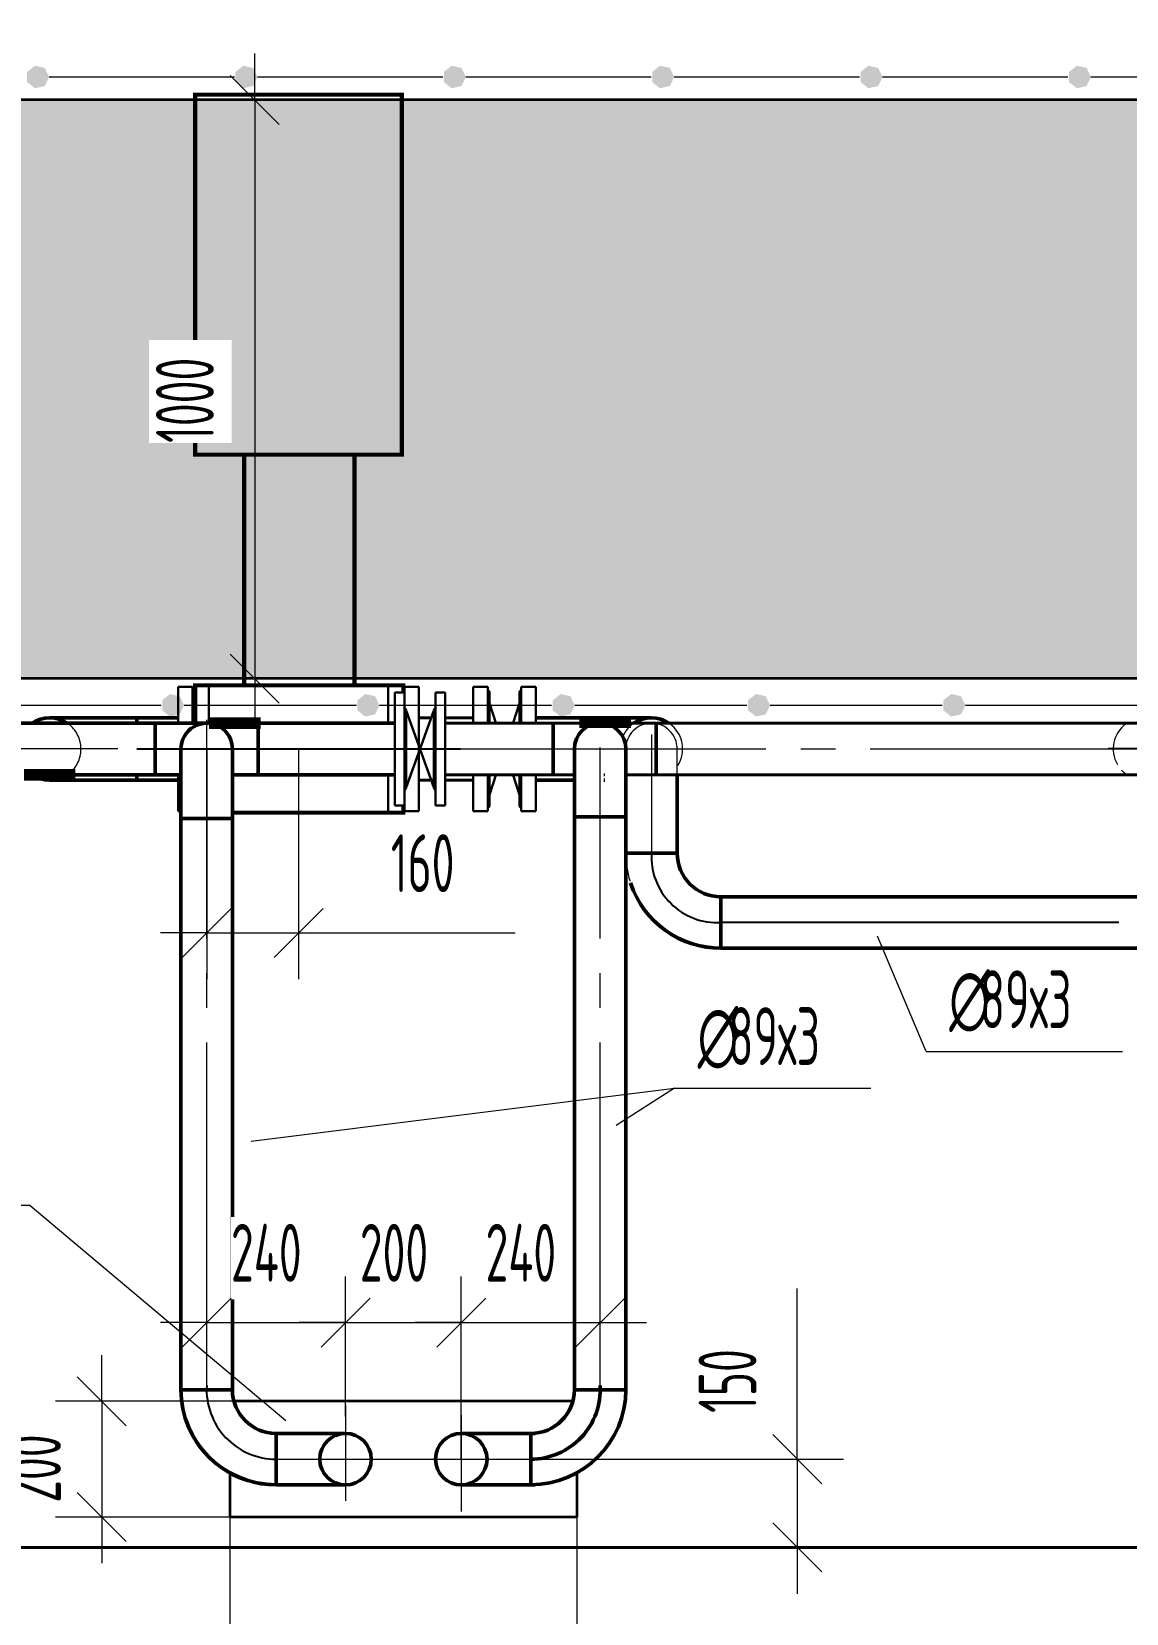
# Model space of a CAD drawing. Header units: millimetres. Extents: x -2281 to 5887, y 0 to 4166.
# Drawn here: x 1979.3 to 2026.6, y 192.2 to 260.6 of the extents above; entities that cross this region are included whole.
import ezdxf

# ---------------------------------------------------------------- set-up
doc = ezdxf.new("R2010")
doc.units = ezdxf.units.MM
for name, pattern in [('K5LT32781', [0]), ('K5LT32783', [0]), ('K5LT32784', [0]), ('K5LT32785', [0]), ('K5LT32786', [0]), ('K5LT32802', [0]), ('K5LT32818', [0]), ('K5LT32820', [508, 317.5, -63.5, 63.5, -63.5]), ('K5LT32828', [0]), ('K5LT32834', [0]), ('K5LT32838', [0]), ('K5LT32865', [0]), ('K5LT32893', [0]), ('K5LT_AXLED', [19.5, 15, -1.5, 1.5, -1.5]), ('K5LT_BASIC', [0]), ('K5LT_DASHED', [6, 4, -2]), ('K5LT_THIN', [0])]:
    doc.linetypes.add(name, pattern=pattern)
doc.layers.add('Системный слой', color=7, linetype='Continuous')
doc.styles.add('KDIMTEXTSTYLE', font='GOST_AU.SHX', dxfattribs={"width": 0.96, "oblique": 15, "height": 5})
doc.styles.add('KTEXTSTYLE', font='GOST_AU.SHX', dxfattribs={"width": 0.96, "height": 5})
doc.dimstyles.new('KDIMSTYLE (0.03)', dxfattribs={"dimtxt": 5, "dimasz": 1, "dimexe": 2, "dimexo": 0, "dimgap": 1, "dimtad": 1, "dimlfac": 40, "dimtxsty": 'KDIMTEXTSTYLE', "dimsah": 1, "dimcen": 0, "dimdle": 1, "dimadec": 0, "dimazin": 0, "dimtfac": 0.667, "dimtmove": 0, "dimatfit": 3, "dimfxl": 1, "dimtvp": 1, "dimtolj": 1, "dimtzin": 0, "dimarcsym": 0})

# ---------------------------------------------------------------- blocks, each defined once
blk = doc.blocks.new('U23')
at = {"layer": 'Системный слой'}
for points in [[(1979.826, 258.246), (1980.014, 258.637), (1979.826, 259.028), (1979.403, 259.124), (1979.064, 258.854), (1979.064, 258.42), (1979.403, 258.149)], [(1988.83, 258.246), (1989.018, 258.637), (1988.83, 259.028), (1988.407, 259.124), (1988.068, 258.854), (1988.068, 258.42), (1988.407, 258.149)], [(1997.834, 258.246), (1998.022, 258.637), (1997.834, 259.028), (1997.411, 259.124), (1997.071, 258.854), (1997.071, 258.42), (1997.411, 258.149)], [(2006.837, 258.246), (2007.026, 258.637), (2006.837, 259.028), (2006.414, 259.124), (2006.075, 258.854), (2006.075, 258.42), (2006.414, 258.149)], [(2015.841, 258.246), (2016.03, 258.637), (2015.841, 259.028), (2015.418, 259.124), (2015.079, 258.854), (2015.079, 258.42), (2015.418, 258.149)], [(2024.845, 258.246), (2025.033, 258.637), (2024.845, 259.028), (2024.422, 259.124), (2024.083, 258.854), (2024.083, 258.42), (2024.422, 258.149)]]:
    blk.add_hatch(color=7, dxfattribs=at).paths.add_polyline_path(points)
at = {"layer": 'Системный слой', "color": 7, "linetype": 'K5LT32865', "lineweight": 13}
for p, q in [((1980.014, 258.637), (1988.018, 258.637)), ((1989.018, 258.637), (1997.022, 258.637)), ((1998.022, 258.637), (2006.026, 258.637)), ((2007.026, 258.637), (2015.03, 258.637)), ((2016.03, 258.637), (2024.033, 258.637)), ((2025.033, 258.637), (2033.037, 258.637))]:
    blk.add_line(p, q, dxfattribs=at)
blk = doc.blocks.new('U26')
at = {"layer": 'Системный слой'}
for points in [[(1985.851, 231.487), (1985.662, 231.878), (1985.239, 231.975), (1984.9, 231.704), (1984.9, 231.27), (1985.239, 231), (1985.662, 231.097)], [(1994.102, 231.097), (1994.29, 231.487), (1994.102, 231.878), (1993.679, 231.975), (1993.34, 231.704), (1993.34, 231.27), (1993.679, 231)], [(2002.541, 231.097), (2002.73, 231.487), (2002.541, 231.878), (2002.118, 231.975), (2001.779, 231.704), (2001.779, 231.27), (2002.118, 231)], [(2011.169, 231.487), (2010.981, 231.878), (2010.558, 231.975), (2010.219, 231.704), (2010.219, 231.27), (2010.558, 231), (2010.981, 231.097)], [(2019.421, 231.097), (2019.609, 231.487), (2019.421, 231.878), (2018.998, 231.975), (2018.658, 231.704), (2018.658, 231.27), (2018.998, 231)]]:
    blk.add_hatch(color=7, dxfattribs=at).paths.add_polyline_path(points)
at = {"layer": 'Системный слой', "color": 7, "linetype": 'K5LT32865', "lineweight": 13}
for p, q in [((1977.411, 231.487), (1984.851, 231.487)), ((1985.851, 231.487), (1993.29, 231.487)), ((1994.29, 231.487), (2001.73, 231.487)), ((2002.73, 231.487), (2010.169, 231.487)), ((2011.169, 231.487), (2018.609, 231.487)), ((2019.609, 231.487), (2027.049, 231.487))]:
    blk.add_line(p, q, dxfattribs=at)
blk = doc.blocks.new('U327')
at = {"layer": 'Системный слой', "color": 200, "linetype": 'K5LT32834', "lineweight": 30, "true_color": 0xbf00ff}
for p, q in [((1995.291, 232.083), (1995.291, 232.037)), ((1995.366, 232.287), (1995.991, 232.287)), ((1995.366, 228.512), (1995.366, 232.287)), ((1995.991, 226.912), (1995.991, 232.287)), ((1995.291, 227.162), (1995.291, 227.117)), ((1995.366, 226.912), (1995.366, 227.162)), ((1995.366, 226.912), (1995.991, 226.912))]:
    blk.add_line(p, q, dxfattribs=at)
blk = doc.blocks.new('U326')
at = {"layer": 'Системный слой'}
blk.add_blockref('U327', (0, 0), dxfattribs=at)
blk = doc.blocks.new('U329')
at = {"layer": 'Системный слой', "color": 200, "linetype": 'K5LT32834', "lineweight": 30, "true_color": 0xbf00ff}
for p, q in [((1986.216, 232.287), (1985.591, 232.287)), ((1985.591, 230.687), (1985.591, 232.287)), ((1986.216, 230.687), (1986.216, 232.287)), ((1986.291, 232.083), (1986.216, 232.146)), ((1986.291, 232.083), (1986.291, 230.638)), ((1986.291, 230.687), (1986.291, 231.85)), ((1985.591, 226.912), (1985.591, 228.512)), ((1985.712, 226.912), (1985.591, 226.912))]:
    blk.add_line(p, q, dxfattribs=at)
blk = doc.blocks.new('U328')
at = {"layer": 'Системный слой'}
blk.add_blockref('U329', (0, 0), dxfattribs=at)
blk = doc.blocks.new('U332')
at = {"layer": 'Системный слой', "color": 200, "linetype": 'K5LT32834', "lineweight": 30, "true_color": 0xbf00ff}
for p, q in [((2000.341, 232.083), (2000.416, 232.146)), ((2000.341, 230.687), (2000.341, 232.083)), ((2000.341, 231.85), (2000.341, 230.687)), ((2000.416, 232.287), (2000.416, 230.687)), ((2000.416, 232.287), (2001.041, 232.287)), ((2001.041, 232.287), (2001.041, 230.687)), ((2000.341, 227.117), (2000.341, 228.512)), ((2000.341, 228.512), (2000.341, 227.35)), ((2000.416, 228.512), (2000.416, 226.912)), ((2001.041, 228.512), (2001.041, 226.912)), ((2000.341, 227.117), (2000.416, 227.054)), ((2000.416, 226.912), (2001.041, 226.912))]:
    blk.add_line(p, q, dxfattribs=at)
blk = doc.blocks.new('U331')
at = {"layer": 'Системный слой'}
blk.add_blockref('U332', (0, 0), dxfattribs=at)
blk = doc.blocks.new('U333')
at = {"layer": 'Системный слой', "color": 200, "linetype": 'K5LT32834', "lineweight": 30, "true_color": 0xbf00ff}
for p, q in [((1999.041, 231.575), (1999.041, 230.687)), ((1999.041, 231.575), (1999.333, 230.687)), ((2000.341, 231.575), (2000.049, 230.687)), ((2000.341, 230.687), (2000.341, 231.575)), ((1999.333, 228.512), (1999.041, 227.625)), ((1999.041, 228.512), (1999.041, 227.625)), ((2000.049, 228.512), (2000.341, 227.625)), ((2000.341, 227.625), (2000.341, 228.512))]:
    blk.add_line(p, q, dxfattribs=at)
blk = doc.blocks.new('U335')
at = {"layer": 'Системный слой', "color": 200, "linetype": 'K5LT32834', "lineweight": 30, "true_color": 0xbf00ff}
for p, q in [((1998.966, 232.287), (1998.341, 232.287)), ((1998.341, 232.287), (1998.341, 230.687)), ((1998.966, 232.287), (1998.966, 230.687)), ((1999.041, 232.083), (1998.966, 232.146)), ((1999.041, 230.687), (1999.041, 232.083)), ((1999.041, 231.85), (1999.041, 230.687)), ((1998.341, 228.512), (1998.341, 226.912)), ((1998.966, 228.512), (1998.966, 226.912)), ((1999.041, 227.117), (1999.041, 228.512)), ((1999.041, 228.512), (1999.041, 227.35)), ((1998.966, 226.912), (1998.341, 226.912)), ((1999.041, 227.117), (1998.966, 227.054))]:
    blk.add_line(p, q, dxfattribs=at)
blk = doc.blocks.new('U334')
at = {"layer": 'Системный слой'}
blk.add_blockref('U335', (0, 0), dxfattribs=at)
blk = doc.blocks.new('U330')
at = {"layer": 'Системный слой'}
for name in ['U334', 'U331', 'U333']:
    blk.add_blockref(name, (0, 0), dxfattribs=at)
blk = doc.blocks.new('U346')
at = {"layer": 'Системный слой', "color": 200, "linetype": 'K5LT32784', "lineweight": 50, "true_color": 0xbf00ff}
for p, q in [((2004.929, 225.1), (2007.154, 225.1)), ((2009.041, 223.212), (2009.041, 220.987)), ((2009.045, 223.212), (2009.041, 220.987))]:
    blk.add_line(p, q, dxfattribs=at)
at = {"layer": 'Системный слой', "color": 7, "linetype": 'K5LT_DASHED', "lineweight": 13}
blk.add_arc((2009.045, 225.108), 4.116, 180.11849, 197.19368, dxfattribs=at)
at = {"layer": 'Системный слой', "color": 1, "linetype": 'K5LT32838', "lineweight": 25, "true_color": 0xff0000}
blk.add_arc((2008.892, 224.95), 2.854, 176.99739, 273.00264, dxfattribs=at)
at = {"layer": 'Системный слой', "color": 200, "linetype": 'K5LT32784', "lineweight": 50, "true_color": 0xbf00ff}
for centre, radius, start, end in [((2009.041, 225.1), 1.888, 180, 270), ((2009.045, 225.108), 4.116, 198.33433, 269.951), ((2009.041, 225.1), 4.112, 198.79014, 270)]:
    blk.add_arc(centre, radius, start, end, dxfattribs=at)
blk = doc.blocks.new('U347')
at = {"layer": 'Системный слой', "color": 211, "linetype": 'K5LT32783', "lineweight": 50, "true_color": 0xff7fff}
for p, q in [((2004.937, 201.912), (2002.712, 201.912)), ((2000.824, 200.024), (2000.824, 197.799))]:
    blk.add_line(p, q, dxfattribs=at)
for centre, radius, start, end in [((2000.821, 201.92), 3.009, 270.06712, 3.29927), ((2000.824, 201.912), 1.888, 270, 0), ((2000.821, 201.92), 4.116, 270.049, 359.88151)]:
    blk.add_arc(centre, radius, start, end, dxfattribs=at)
blk = doc.blocks.new('U348')
at = {"layer": 'Системный слой', "color": 200, "linetype": 'K5LT32784', "lineweight": 50, "true_color": 0xbf00ff}
for p, q in [((1985.712, 201.912), (1987.937, 201.912)), ((1989.824, 200.024), (1989.824, 197.799)), ((1989.828, 200.024), (1989.824, 197.799))]:
    blk.add_line(p, q, dxfattribs=at)
for centre, radius, start, end in [((1989.828, 201.92), 4.116, 180.11849, 269.951), ((1989.824, 201.912), 1.888, 180, 270), ((1989.824, 201.912), 4.112, 198.79014, 270)]:
    blk.add_arc(centre, radius, start, end, dxfattribs=at)
at = {"layer": 'Системный слой', "color": 1, "linetype": 'K5LT32838', "lineweight": 25, "true_color": 0xff0000}
blk.add_arc((1989.828, 201.92), 3.009, 176.70073, 269.93288, dxfattribs=at)
blk = doc.blocks.new('U325')
at = {"layer": 'Системный слой', "color": 200, "linetype": 'K5LT32818', "lineweight": 30, "true_color": 0xbf00ff}
for p, q in [((1986.291, 232.35), (1986.916, 232.35)), ((1986.291, 230.687), (1986.291, 232.35)), ((1986.916, 230.687), (1986.916, 232.35)), ((1994.666, 232.35), (1995.291, 232.35)), ((1994.666, 230.687), (1994.666, 232.35)), ((1995.291, 232.037), (1995.291, 232.35)), ((1994.666, 226.85), (1994.666, 228.512)), ((1995.291, 226.85), (1995.291, 227.162)), ((1994.666, 226.85), (1995.291, 226.85))]:
    blk.add_line(p, q, dxfattribs=at)
at = {"layer": 'Системный слой', "color": 200, "linetype": 'K5LT32784', "lineweight": 50, "true_color": 0xbf00ff}
for p, q in [((1980.041, 230.95), (1985.608, 230.95)), ((1983.8, 230.95), (1983.8, 230.687)), ((2006.041, 230.95), (2001.041, 230.95)), ((1985.712, 229.655), (1985.712, 201.875)), ((1987.937, 229.655), (1987.937, 201.925)), ((1983.8, 228.512), (1983.8, 228.25)), ((2007.154, 225.1), (2007.154, 228.487)), ((1980.041, 228.25), (1985.591, 228.25)), ((2002.712, 228.25), (2001.041, 228.25)), ((2004.025, 228.25), (2003.991, 228.25)), ((2009.041, 223.212), (2028.6, 223.212)), ((2009.041, 220.987), (2028.6, 220.987))]:
    blk.add_line(p, q, dxfattribs=at)
at = {"layer": 'Системный слой', "color": 30, "linetype": 'K5LT_AXLED', "lineweight": 13, "true_color": 0xff8000}
for p, q in [((1986.824, 201.912), (1986.824, 230.862)), ((1986.824, 229.6), (1986.824, 229.662)), ((2003.824, 201.912), (2003.824, 229.662)), ((1992.824, 201.266), (1992.824, 197.107)), ((1997.822, 200.813), (1997.822, 196.655))]:
    blk.add_line(p, q, dxfattribs=at)
at = {"layer": 'Системный слой', "color": 200, "linetype": 'K5LT32893', "lineweight": 40, "true_color": 0xbf00ff}
for p, q in [((1995.991, 230.95), (1996.522, 230.95)), ((1997.133, 230.95), (1998.341, 230.95)), ((1995.991, 228.25), (1996.633, 228.25)), ((1997.133, 228.25), (1998.341, 228.25))]:
    blk.add_line(p, q, dxfattribs=at)
at = {"layer": 'Системный слой', "color": 211, "linetype": 'K5LT32783', "lineweight": 50, "true_color": 0xff7fff}
for p, q in [((2002.712, 229.667), (2002.712, 201.912)), ((2004.937, 229.662), (2004.937, 201.912)), ((2002.712, 226.662), (2004.937, 226.662)), ((2001.022, 200.024), (1997.822, 200.024)), ((2001.025, 197.799), (1997.824, 197.799))]:
    blk.add_line(p, q, dxfattribs=at)
at = {"layer": 'Системный слой', "color": 200, "linetype": 'K5LT32820', "lineweight": 25, "true_color": 0xbf00ff}
blk.add_line((1983.8, 229.6), (1997.791, 229.6), dxfattribs=at)
at = {"layer": 'Системный слой', "color": 7, "linetype": 'K5LT_DASHED', "lineweight": 13}
for p, q in [((2004.929, 229.6), (2004.929, 228.512)), ((2007.154, 228.512), (2007.154, 229.6)), ((2004.929, 228.487), (2004.929, 225.1))]:
    blk.add_line(p, q, dxfattribs=at)
at = {"layer": 'Системный слой', "color": 1, "linetype": 'K5LT32838', "lineweight": 25, "true_color": 0xff0000}
for p, q in [((2056.292, 229.6), (2025.781, 229.6)), ((2026.238, 222.1), (2009.041, 222.1))]:
    blk.add_line(p, q, dxfattribs=at)
at = {"layer": 'Системный слой', "color": 5, "linetype": 'K5LT_BASIC', "lineweight": 35, "true_color": 0x0000ff}
for p, q in [((2002.645, 201.412), (1988.004, 201.412)), ((1987.824, 198.318), (1987.824, 196.412)), ((2002.824, 198.325), (2002.824, 196.412)), ((2002.824, 196.412), (1987.824, 196.412))]:
    blk.add_line(p, q, dxfattribs=at)
at = {"layer": 'Системный слой', "color": 191, "linetype": 'K5LT32781', "lineweight": 50, "true_color": 0xbf7fff}
for p, q in [((1989.824, 200.024), (1992.824, 200.024)), ((1989.824, 197.799), (1992.824, 197.799))]:
    blk.add_line(p, q, dxfattribs=at)
at = {"layer": 'Системный слой', "color": 7, "linetype": 'K5LT32786', "const_width": 0.18}
for points in [[(1995.258, 242.318), (1995.258, 257.875), (1986.324, 257.875), (1986.324, 242.318)], [(1988.442, 232.35), (1993.207, 232.35), (1993.207, 242.318), (1988.442, 242.318)]]:
    blk.add_lwpolyline(points, close=True, dxfattribs=at)
for points in [[(1995.324, 232.037), (1995.324, 232.35), (1986.324, 232.35), (1986.324, 230.712)], [(1986.324, 230.712), (1986.324, 230.687)], [(1987.937, 226.85), (1995.324, 226.85), (1995.324, 227.162)], [(1988.04, 226.85), (1988.041, 226.85)]]:
    blk.add_lwpolyline(points, dxfattribs=at)
at = {"layer": 'Системный слой', "color": 191, "linetype": 'K5LT32781', "lineweight": 50, "true_color": 0xbf7fff}
blk.add_circle((1992.824, 198.912), 1.113, dxfattribs=at)
at = {"layer": 'Системный слой', "color": 211, "linetype": 'K5LT32783', "lineweight": 50, "true_color": 0xff7fff}
blk.add_circle((1997.824, 198.912), 1.113, dxfattribs=at)
at = {"layer": 'Системный слой', "color": 200, "linetype": 'K5LT32784', "lineweight": 50, "true_color": 0xbf00ff}
for centre, start, end in [((1980.041, 229.6), 55.49473, 124.50527), ((2006.041, 229.6), 55.49473, 124.50527), ((1980.041, 229.6), 235.49473, 304.50527)]:
    blk.add_arc(centre, 1.35, start, end, dxfattribs=at)
at = {"layer": 'Системный слой', "color": 7, "linetype": 'K5LT_DASHED', "lineweight": 13}
for centre, radius, start, end in [((1980.041, 229.6), 1.35, 306.33606, 53.66394), ((2006.041, 229.6), 1.35, 126.33606, 156.74769), ((2006.041, 229.6), 1.113, 0, 180), ((2006.041, 229.6), 1.35, 327.97754, 53.66394), ((2027.347, 229.6), 1.35, 126.33606, 209.78652), ((2027.347, 229.6), 1.35, 222.56613, 233.66394)]:
    blk.add_arc(centre, radius, start, end, dxfattribs=at)
at = {"layer": 'Системный слой'}
for name in ['U328', 'U326', 'U330', 'U346', 'U348', 'U347']:
    blk.add_blockref(name, (0, 0), dxfattribs=at)
blk = doc.blocks.new('U349')
at = {"layer": 'Системный слой', "color": 6, "linetype": 'K5LT32828', "lineweight": 30, "true_color": 0xff00ff}
for p, q in [((1995.374, 232.037), (1994.949, 232.037)), ((1994.949, 232.037), (1994.949, 227.162)), ((1994.949, 231.869), (1994.949, 231.313)), ((1995.374, 232.037), (1995.374, 227.162)), ((1996.708, 232.037), (1996.708, 227.162)), ((1996.708, 232.037), (1997.133, 232.037)), ((1997.133, 232.037), (1997.133, 227.162)), ((1997.133, 231.869), (1997.133, 231.313)), ((1995.449, 231.262), (1995.374, 231.375)), ((1995.449, 231.262), (1996.633, 227.937)), ((1995.449, 227.937), (1996.633, 231.262)), ((1995.449, 231.262), (1995.449, 227.937)), ((1996.633, 231.262), (1996.708, 231.375)), ((1996.633, 231.262), (1996.633, 227.937)), ((1995.449, 227.937), (1995.374, 227.825)), ((1996.633, 227.937), (1996.708, 227.825)), ((1995.374, 227.162), (1994.949, 227.162)), ((1996.708, 227.162), (1997.133, 227.162))]:
    blk.add_line(p, q, dxfattribs=at)
blk = doc.blocks.new('U389')
at = {"layer": 'Системный слой', "color": 5, "linetype": 'K5LT_BASIC', "lineweight": 35, "true_color": 0x0000ff}
blk.add_line((2076.792, 232.64), (1959.576, 232.64), dxfattribs=at)
blk = doc.blocks.new('U388')
at = {"layer": 'Системный слой', "color": 5, "linetype": 'K5LT_BASIC', "lineweight": 35, "true_color": 0x0000ff}
blk.add_line((2051.792, 257.645), (1819.576, 257.651), dxfattribs=at)
at = {"layer": 'Системный слой'}
blk.add_blockref('U389', (0, 0), dxfattribs=at)
blk = doc.blocks.new('U408')
at = {"layer": 'Системный слой', "true_color": 0xffffff}
blk.add_hatch(color=7, dxfattribs=at).paths.add_polyline_path([(1825.826, 198.9), (1954.537, 198.901), (1954.537, 205.098), (1959.576, 205.098), (1959.576, 232.64), (2076.792, 232.64), (2076.792, 260.597), (2051.792, 260.597), (2051.792, 257.645), (1819.576, 257.651), (1819.576, 205.16), (1825.826, 205.16)])
at = {"layer": 'Системный слой', "color": 5, "linetype": 'K5LT_BASIC', "lineweight": 35, "true_color": 0x0000ff}
for p, q in [((2051.792, 257.645), (1819.576, 257.651)), ((2076.792, 232.64), (1959.576, 232.64))]:
    blk.add_line(p, q, dxfattribs=at)
blk = doc.blocks.new('D170')
at = {"layer": 'Системный слой', "color": 7, "linetype": 'K5LT_THIN', "lineweight": 13, "transparency": 16777216}
for p, q in [((1969.795, 229.603), (1969.795, 231.603)), ((1970.855, 228.542), (1968.734, 230.663)), ((1982.98, 229.603), (1967.795, 229.603)), ((1969.795, 229.603), (1969.795, 195.1)), ((1968.734, 196.16), (1970.855, 194.039)), ((1977.087, 195.1), (1967.795, 195.1)), ((1969.795, 195.1), (1969.795, 193.1))]:
    blk.add_line(p, q, dxfattribs=at)
at = {"transparency": 16777216}
blk.add_wipeout([(1968.545, 209.97), (1964.977, 209.97), (1964.977, 214.542), (1968.545, 214.542)], dxfattribs=at).dxf.layer = 'Системный слой'
at = {"layer": 'Системный слой', "color": 7, "transparency": 16777216, "insert": (1965.527, 209.97), "char_height": 2.5, "attachment_point": 1, "rotation": 90, "style": 'KTEXTSTYLE'}
blk.add_mtext('\\H3.5;\\W0.965;\\Q15;\\Q0;\\W0.715;\\H2.50;1380', dxfattribs=at)
blk = doc.blocks.new('KDIMARROW_03')
at = {"layer": 'Системный слой', "color": 0, "linetype": 'K5LT_THIN', "lineweight": 13}
for p, q in [((-1.061, -1.061), (1.061, 1.061)), ((0, 0), (-1, 0)), ((0, 0), (2, 0))]:
    blk.add_line(p, q, dxfattribs=at)
blk = doc.blocks.new('U636')
at = {"layer": 'Системный слой', "color": 7, "linetype": 'K5LT_THIN', "lineweight": 13}
for q in [(2015.814, 221.516), (2026.394, 216.532)]:
    blk.add_line((2017.912, 216.532), q, dxfattribs=at)
at = {"layer": 'Системный слой', "color": 7, "char_height": 2.5, "attachment_point": 1, "style": 'KTEXTSTYLE'}
for s, insert in [('\\H3.5;\\W0.965;\\Q15;\\Q0;\\W0.715;\\H2.50;∅', (2018.912, 220.032)), ('\\H3.5;\\W0.965;\\Q15;\\Q0;\\W0.715;\\H2.50;89х3', (2020.235, 220.032))]:
    blk.add_mtext(s, dxfattribs=dict(at, insert=insert))
blk = doc.blocks.new('U637')
at = {"layer": 'Системный слой', "color": 7, "linetype": 'K5LT_THIN', "lineweight": 13}
for q in [(2004.524, 213.326), (2015.523, 214.94)]:
    blk.add_line((2007.041, 214.94), q, dxfattribs=at)
at = {"layer": 'Системный слой', "color": 7, "char_height": 2.5, "attachment_point": 1, "style": 'KTEXTSTYLE'}
for s, insert in [('\\H3.5;\\W0.965;\\Q15;\\Q0;\\W0.715;\\H2.50;∅', (2008.041, 218.44)), ('\\H3.5;\\W0.965;\\Q15;\\Q0;\\W0.715;\\H2.50;89х3', (2009.364, 218.44))]:
    blk.add_mtext(s, dxfattribs=dict(at, insert=insert))
blk = doc.blocks.new('D171')
at = {"layer": 'Системный слой', "color": 7, "linetype": 'K5LT_THIN', "lineweight": 13, "transparency": 16777216}
for p, q in [((2012.345, 198.912), (2012.345, 206.285)), ((2012.345, 198.912), (2012.345, 200.912)), ((2013.406, 197.851), (2011.285, 199.972)), ((1989.824, 198.912), (2014.345, 198.912)), ((2012.345, 198.912), (2012.345, 195.098)), ((2011.285, 196.159), (2013.406, 194.038)), ((1998.077, 195.098), (2014.345, 195.098)), ((2012.345, 195.098), (2012.345, 193.098))]:
    blk.add_line(p, q, dxfattribs=at)
at = {"transparency": 16777216}
blk.add_wipeout([(2011.095, 200.912), (2007.527, 200.912), (2007.527, 204.15), (2011.095, 204.15)], dxfattribs=at).dxf.layer = 'Системный слой'
at = {"layer": 'Системный слой', "color": 7, "transparency": 16777216, "insert": (2008.078, 200.912), "char_height": 2.5, "attachment_point": 1, "rotation": 90, "style": 'KTEXTSTYLE'}
blk.add_mtext('\\H3.5;\\W0.965;\\Q15;\\Q0;\\W0.715;\\H2.50;150', dxfattribs=at)
blk = doc.blocks.new('D176')
at = {"layer": 'Системный слой', "color": 7, "linetype": 'K5LT_THIN', "lineweight": 13, "transparency": 16777216}
for p, q in [((1986.824, 229.6), (1986.824, 219.649)), ((1990.796, 229.6), (1990.796, 219.649)), ((1987.885, 222.709), (1985.764, 220.588)), ((1989.735, 220.588), (1991.856, 222.709)), ((1986.824, 221.649), (1984.824, 221.649)), ((1986.824, 221.649), (1990.796, 221.649)), ((1990.796, 221.649), (1992.796, 221.649)), ((1990.796, 221.649), (1992.781, 221.649)), ((1992.781, 221.649), (2000.155, 221.649))]:
    blk.add_line(p, q, dxfattribs=at)
at = {"transparency": 16777216}
blk.add_wipeout([(1994.781, 222.899), (1994.781, 226.467), (1998.02, 226.467), (1998.02, 222.899)], dxfattribs=at).dxf.layer = 'Системный слой'
at = {"layer": 'Системный слой', "color": 7, "transparency": 16777216, "insert": (1994.781, 225.916), "char_height": 2.5, "attachment_point": 1, "style": 'KTEXTSTYLE'}
blk.add_mtext('\\H3.5;\\W0.965;\\Q15;\\Q0;\\W0.715;\\H2.50;160', dxfattribs=at)
blk = doc.blocks.new('U652')
at = {"layer": 'Системный слой', "color": 7, "linetype": 'K5LT_THIN', "lineweight": 13}
for q in [(1970.376, 209.876), (1990.238, 200.587)]:
    blk.add_line((1979.189, 209.876), q, dxfattribs=at)
at = {"layer": 'Системный слой', "color": 7, "insert": (1971.376, 213.376), "char_height": 2.5, "attachment_point": 1, "style": 'KTEXTSTYLE'}
blk.add_mtext('\\H3.5;\\W0.965;\\Q15;\\Q0;\\W0.715;\\H2.50;+2,500', dxfattribs=at)
blk = doc.blocks.new('D190')
at = {"layer": 'Системный слой', "color": 7, "linetype": 'K5LT_THIN', "lineweight": 13, "transparency": 16777216}
for p, q in [((1982.29, 201.412), (1982.29, 203.412)), ((1995.325, 201.412), (1980.29, 201.412)), ((1982.29, 201.412), (1982.289, 196.412)), ((1995.324, 196.412), (1980.289, 196.412)), ((1982.289, 196.412), (1982.289, 194.412))]:
    blk.add_line(p, q, dxfattribs=at)
at = {"transparency": 16777216}
blk.add_wipeout([(1981.289, 197.027), (1977.721, 197.027), (1977.722, 200.647), (1981.29, 200.647)], dxfattribs=at).dxf.layer = 'Системный слой'
at = {"layer": 'Системный слой', "color": 7, "linetype": 'K5LT_THIN', "lineweight": 13, "transparency": 16777216}
for p, q in [((1983.35, 200.352), (1981.229, 202.473)), ((1981.229, 197.473), (1983.35, 195.352))]:
    blk.add_line(p, q, dxfattribs=at)
at = {"layer": 'Системный слой', "color": 7, "transparency": 16777216, "insert": (1978.022, 197.027), "char_height": 2.5, "attachment_point": 1, "rotation": 89.99727, "style": 'KTEXTSTYLE'}
blk.add_mtext('\\H3.5;\\W0.965;\\Q15;\\Q0;\\W0.715;\\H2.50;200', dxfattribs=at)
blk = doc.blocks.new('D191')
at = {"layer": 'Системный слой', "color": 7, "linetype": 'K5LT_THIN', "lineweight": 13, "transparency": 16777216}
for p, q in [((1987.824, 196.412), (1987.824, 184.626)), ((2002.824, 196.412), (2002.824, 184.626)), ((1988.885, 187.686), (1986.764, 185.565)), ((2001.764, 185.565), (2003.885, 187.686)), ((1987.824, 186.626), (1985.824, 186.626)), ((1987.824, 186.626), (2002.824, 186.626)), ((2002.824, 186.626), (2004.824, 186.626))]:
    blk.add_line(p, q, dxfattribs=at)
at = {"transparency": 16777216}
blk.add_wipeout([(1993.439, 187.626), (1993.439, 191.194), (1997.059, 191.194), (1997.059, 187.626)], dxfattribs=at).dxf.layer = 'Системный слой'
at = {"layer": 'Системный слой', "color": 7, "transparency": 16777216, "insert": (1993.439, 190.893), "char_height": 2.5, "attachment_point": 1, "rotation": 0, "style": 'KTEXTSTYLE'}
blk.add_mtext('\\H3.5;\\W0.965;\\Q15;\\Q0;\\W0.715;\\H2.50;600', dxfattribs=at)
blk = doc.blocks.new('D192')
at = {"layer": 'Системный слой', "color": 7, "linetype": 'K5LT_THIN', "lineweight": 13, "transparency": 16777216}
for p, q in [((1986.824, 204.315), (1986.824, 206.812)), ((1992.824, 200.761), (1992.824, 206.812)), ((1986.824, 204.812), (1984.824, 204.812)), ((1986.824, 204.812), (1992.824, 204.812)), ((1992.824, 204.812), (1994.824, 204.812))]:
    blk.add_line(p, q, dxfattribs=at)
at = {"transparency": 16777216}
blk.add_wipeout([(1987.873, 205.812), (1987.873, 209.38), (1991.619, 209.38), (1991.619, 205.812)], dxfattribs=at).dxf.layer = 'Системный слой'
at = {"layer": 'Системный слой', "color": 7, "linetype": 'K5LT_THIN', "lineweight": 13, "transparency": 16777216}
for p, q in [((1987.885, 205.872), (1985.764, 203.751)), ((1991.764, 203.751), (1993.885, 205.872))]:
    blk.add_line(p, q, dxfattribs=at)
at = {"layer": 'Системный слой', "color": 7, "transparency": 16777216, "insert": (1987.873, 209.079), "char_height": 2.5, "attachment_point": 1, "style": 'KTEXTSTYLE'}
blk.add_mtext('\\H3.5;\\W0.965;\\Q15;\\Q0;\\W0.715;\\H2.50;240', dxfattribs=at)
blk = doc.blocks.new('D193')
at = {"layer": 'Системный слой', "color": 7, "linetype": 'K5LT_THIN', "lineweight": 13, "transparency": 16777216}
for p, q in [((1997.824, 198.912), (1997.824, 206.812)), ((1992.824, 204.812), (1990.824, 204.812)), ((1992.824, 204.812), (1997.824, 204.812)), ((1997.824, 204.812), (1999.824, 204.812))]:
    blk.add_line(p, q, dxfattribs=at)
at = {"transparency": 16777216}
blk.add_wipeout([(1993.439, 205.812), (1993.439, 209.38), (1997.059, 209.38), (1997.059, 205.812)], dxfattribs=at).dxf.layer = 'Системный слой'
at = {"layer": 'Системный слой', "color": 7, "linetype": 'K5LT_THIN', "lineweight": 13, "transparency": 16777216}
for p, q in [((1993.885, 205.872), (1991.764, 203.751)), ((1996.764, 203.751), (1998.885, 205.872))]:
    blk.add_line(p, q, dxfattribs=at)
at = {"layer": 'Системный слой', "color": 7, "transparency": 16777216, "insert": (1993.439, 209.079), "char_height": 2.5, "attachment_point": 1, "style": 'KTEXTSTYLE'}
blk.add_mtext('\\H3.5;\\W0.965;\\Q15;\\Q0;\\W0.715;\\H2.50;200', dxfattribs=at)
blk = doc.blocks.new('D194')
at = {"layer": 'Системный слой', "color": 7, "linetype": 'K5LT_THIN', "lineweight": 13, "transparency": 16777216}
for p, q in [((1997.824, 204.272), (1997.824, 206.812)), ((2003.824, 202.093), (2003.824, 206.812)), ((1997.824, 204.812), (1995.824, 204.812)), ((1997.824, 204.812), (2003.824, 204.812)), ((2003.824, 204.812), (2005.824, 204.812))]:
    blk.add_line(p, q, dxfattribs=at)
at = {"transparency": 16777216}
blk.add_wipeout([(1998.873, 205.812), (1998.873, 209.38), (2002.619, 209.38), (2002.619, 205.812)], dxfattribs=at).dxf.layer = 'Системный слой'
at = {"layer": 'Системный слой', "color": 7, "linetype": 'K5LT_THIN', "lineweight": 13, "transparency": 16777216}
for p, q in [((1998.885, 205.872), (1996.764, 203.751)), ((2002.764, 203.751), (2004.885, 205.872))]:
    blk.add_line(p, q, dxfattribs=at)
at = {"layer": 'Системный слой', "color": 7, "transparency": 16777216, "insert": (1998.873, 209.079), "char_height": 2.5, "attachment_point": 1, "style": 'KTEXTSTYLE'}
blk.add_mtext('\\H3.5;\\W0.965;\\Q15;\\Q0;\\W0.715;\\H2.50;240', dxfattribs=at)
blk = doc.blocks.new('D212')
at = {"layer": 'Системный слой', "color": 7, "linetype": 'K5LT_THIN', "lineweight": 13, "transparency": 16777216}
for p, q in [((1988.898, 257.646), (1988.898, 259.646)), ((1989.959, 256.586), (1987.838, 258.707)), ((1989.243, 257.646), (1986.898, 257.646)), ((1988.898, 257.646), (1988.898, 232.64)), ((1987.838, 233.701), (1989.959, 231.58)), ((1989.583, 232.64), (1986.898, 232.64)), ((1988.898, 232.64), (1988.898, 230.64))]:
    blk.add_line(p, q, dxfattribs=at)
at = {"transparency": 16777216}
blk.add_wipeout([(1987.898, 242.828), (1984.331, 242.828), (1984.331, 247.273), (1987.898, 247.273)], dxfattribs=at).dxf.layer = 'Системный слой'
at = {"layer": 'Системный слой', "color": 7, "transparency": 16777216, "insert": (1984.631, 242.828), "char_height": 2.5, "attachment_point": 1, "rotation": 90, "style": 'KTEXTSTYLE'}
blk.add_mtext('\\H3.5;\\W0.965;\\Q15;\\Q0;\\W0.715;\\H2.50;1000', dxfattribs=at)

msp = doc.modelspace()

# ---------------------------------------------------------------- linework, layer by layer
at = {"layer": 'Системный слой', "color": 5, "linetype": 'K5LT_BASIC', "lineweight": 35, "true_color": 0x0000ff}
for p, q in [((2051.79166, 257.6448), (1819.57583, 257.65071)), ((2076.79166, 232.64022), (1959.57583, 232.64022))]:
    msp.add_line(p, q, dxfattribs=at)
at = {"layer": 'Системный слой', "color": 200, "linetype": 'K5LT32784', "lineweight": 50, "true_color": 0xbf00ff}
for p, q in [((1975.04115, 230.71244), (1986.92849, 230.71244)), ((1984.59927, 228.48744), (1984.59927, 230.71244)), ((1989.04927, 228.48744), (1989.04927, 230.71244)), ((1989.15349, 230.71244), (1994.94893, 230.71244)), ((1981.15349, 228.48744), (1985.71177, 228.48744)), ((1987.93677, 228.48744), (1994.94893, 228.48744)), ((1988.03993, 228.48744), (1988.04115, 228.48744)), ((1985.73004, 226.59994), (1987.95504, 226.59994))]:
    msp.add_line(p, q, dxfattribs=at)
at = {"layer": 'Системный слой', "color": 6, "linetype": 'K5LT32802', "lineweight": 40, "true_color": 0xff00ff}
for p, q in [((1997.13288, 230.71244), (2002.92833, 230.71244)), ((2005.15333, 230.71244), (2020.40316, 230.71244)), ((2020.40316, 230.71244), (2032.29083, 230.71244)), ((1997.13288, 228.48744), (2002.71177, 228.48744)), ((2003.99115, 228.48744), (2004.02509, 228.48744)), ((2004.93677, 228.48744), (2028.40349, 228.48744))]:
    msp.add_line(p, q, dxfattribs=at)
at = {"layer": 'Системный слой', "color": 211, "linetype": 'K5LT32783', "lineweight": 50, "true_color": 0xff7fff}
for p, q in [((2001.80009, 230.71244), (2001.80009, 228.48744)), ((2006.25009, 228.48744), (2006.25009, 230.71244))]:
    msp.add_line(p, q, dxfattribs=at)
at = {"layer": 'Системный слой', "color": 30, "linetype": 'K5LT_AXLED', "lineweight": 13, "true_color": 0xff8000}
for p, q in [((2006.04115, 230.23159), (2006.04115, 225.09994)), ((1995.99115, 229.59994), (2025.78143, 229.59994))]:
    msp.add_line(p, q, dxfattribs=at)
at = {"layer": 'Системный слой', "color": 7, "linetype": 'K5LT_THIN', "lineweight": 13}
for p, q in [((1988.75097, 212.65345), (2007.04115, 214.93995)), ((2180.82583, 195.09829), (1949.55964, 195.09829))]:
    msp.add_line(p, q, dxfattribs=at)
at = {"layer": 'Системный слой', "color": 7, "linetype": 'K5LT32785', "lineweight": 40}
msp.add_line((2114.74658, 195.09829), (1959.55981, 195.09829), dxfattribs=at)
at = {"layer": 'Системный слой', "color": 200, "linetype": 'K5LT32784', "true_color": 0xbf00ff, "const_width": 0.5}
for points in [[(1986.92849, 230.71244), (1988.03993, 230.71246), (1989.15349, 230.71244)], [(1978.92849, 228.48744), (1980.04115, 228.48744), (1981.15349, 228.48744)]]:
    msp.add_lwpolyline(points, dxfattribs=at)
at = {"layer": 'Системный слой', "color": 6, "linetype": 'K5LT32802', "true_color": 0xff00ff, "const_width": 0.4}
msp.add_lwpolyline([(2002.92833, 230.71244), (2004.02509, 230.71244), (2005.15333, 230.71244)], dxfattribs=at)
at = {"layer": 'Системный слой', "color": 200, "linetype": 'K5LT32784', "lineweight": 50, "true_color": 0xbf00ff}
msp.add_arc((1986.82427, 229.59994), 1.11252, 359.6417908, 180.3582092, dxfattribs=at)
at = {"layer": 'Системный слой', "color": 211, "linetype": 'K5LT32783', "lineweight": 50, "true_color": 0xff7fff}
msp.add_arc((2003.82427, 229.59994), 1.1125, 0, 180, dxfattribs=at)

# ---------------------------------------------------------------- block references
at = {"layer": 'Системный слой'}
for name in ['U388', 'U408', 'U23', 'U325', 'U26', 'U349', 'U636', 'U637']:
    msp.add_blockref(name, (0, 0), dxfattribs=at)

# ---------------------------------------------------------------- next in the draw order: dimensions: what is measured, and where the dimension line sits
at = {"layer": 'Системный слой', "color": 7}
for base, p1, p2, picture, middle in [((1988.89848, 257.6464), (1989.58308, 232.64022), (1989.243, 257.6464), 'D212', (1988.89848, 245.14331)), ((1969.79451, 229.60257), (1977.08729, 195.09994), (1982.9796, 229.60257), 'D170', (1969.79451, 212.35125))]:
    dim = msp.add_linear_dim(base=base, p1=p1, p2=p2, angle=90, dimstyle='KDIMSTYLE (0.03)', override={"dimexo": 0, "dimpost": '\\H2.5;\\W0.715;\\Q0;<>', "dimblk1": 'KDIMARROW_03', "dimblk2": 'KDIMARROW_03', "dimse1": 0, "dimse2": 0, "dimclrt": 7, "dimtolj": 1}, dxfattribs=at)
    dim.commit()
    dim.dimension.update_dxf_attribs({"geometry": picture, "text_midpoint": middle, "dimtype": 160})
dim = msp.add_linear_dim(base=(1986.82427, 221.64879), p1=(1990.79565, 229.59994), p2=(1986.82427, 229.59994), text='\\H2.5;\\W0.715;\\Q0;\\H2.5;\\W0.715;\\Q0;\\Q0;\\W0.527;160', dimstyle='KDIMSTYLE (0.03)', override={"dimexo": 0, "dimblk1": 'KDIMARROW_03', "dimblk2": 'KDIMARROW_03', "dimse1": 0, "dimse2": 0, "dimclrt": 7, "dimtolj": 1}, dxfattribs=at)
dim.commit()
dim.dimension.update_dxf_attribs({"geometry": 'D176', "text_midpoint": (1996.46806, 221.64879), "dimtype": 160})
dim = msp.add_linear_dim(base=(2012.34537, 198.91157), p1=(1998.07748, 195.09829), p2=(1989.82427, 198.91157), angle=90, text='\\H2.5;\\W0.715;\\Q0;\\H2.5;\\W0.715;\\Q0;\\Q0;\\W0.527;150', dimstyle='KDIMSTYLE (0.03)', override={"dimexo": 0, "dimblk1": 'KDIMARROW_03', "dimblk2": 'KDIMARROW_03', "dimse1": 0, "dimse2": 0, "dimclrt": 7, "dimtolj": 1}, dxfattribs=at)
dim.commit()
dim.dimension.update_dxf_attribs({"geometry": 'D171', "text_midpoint": (2012.34537, 202.59828), "dimtype": 160})

# ---------------------------------------------------------------- next in the draw order: block references
at = {"layer": 'Системный слой'}
msp.add_blockref('U652', (0, 0), dxfattribs=at)

# ---------------------------------------------------------------- next in the draw order: dimensions: what is measured, and where the dimension line sits
at = {"layer": 'Системный слой', "color": 7}
dim = msp.add_linear_dim(base=(1982.28957, 201.41219), p1=(1995.32427, 196.41157), p2=(1995.32451, 201.41157), angle=90, dimstyle='KDIMSTYLE (0.03)', override={"dimexo": 0, "dimpost": '\\H2.5;\\W0.715;\\Q0;<>', "dimblk1": 'KDIMARROW_03', "dimblk2": 'KDIMARROW_03', "dimse1": 0, "dimse2": 0, "dimclrt": 7, "dimtolj": 1}, dxfattribs=at)
dim.commit()
dim.dimension.update_dxf_attribs({"geometry": 'D190', "text_midpoint": (1982.28946, 198.91219), "dimtype": 160})

# ---------------------------------------------------------------- next in the draw order: dimensions: what is measured, and where the dimension line sits
for base, p1, p2, picture, middle in [((1986.82427, 204.81163), (1992.82427, 200.76118), (1986.82427, 204.31487), 'D192', (1989.82427, 204.81163)), ((1987.82428, 186.62568), (2002.82427, 196.41157), (1987.82427, 196.41157), 'D191', (1995.32428, 186.62568))]:
    dim = msp.add_linear_dim(base=base, p1=p1, p2=p2, dimstyle='KDIMSTYLE (0.03)', override={"dimexo": 0, "dimpost": '\\H2.5;\\W0.715;\\Q0;<>', "dimblk1": 'KDIMARROW_03', "dimblk2": 'KDIMARROW_03', "dimse1": 0, "dimse2": 0, "dimclrt": 7, "dimtolj": 1}, dxfattribs=at)
    dim.commit()
    dim.dimension.update_dxf_attribs({"geometry": picture, "text_midpoint": middle, "dimtype": 160})

# ---------------------------------------------------------------- next in the draw order: dimensions: what is measured, and where the dimension line sits
dim = msp.add_linear_dim(base=(1992.82427, 204.81163), p1=(1997.82427, 198.91157), p2=(1992.82427, 204.81163), dimstyle='KDIMSTYLE (0.03)', override={"dimexo": 0, "dimpost": '\\H2.5;\\W0.715;\\Q0;<>', "dimblk1": 'KDIMARROW_03', "dimblk2": 'KDIMARROW_03', "dimse1": 0, "dimse2": 0, "dimclrt": 7, "dimtolj": 1}, dxfattribs=at)
dim.commit()
dim.dimension.update_dxf_attribs({"geometry": 'D193', "text_midpoint": (1995.32427, 204.81163), "dimtype": 160})

# ---------------------------------------------------------------- next in the draw order: dimensions: what is measured, and where the dimension line sits
dim = msp.add_linear_dim(base=(1997.82427, 204.81163), p1=(2003.82427, 202.09322), p2=(1997.82427, 204.27189), dimstyle='KDIMSTYLE (0.03)', override={"dimexo": 0, "dimpost": '\\H2.5;\\W0.715;\\Q0;<>', "dimblk1": 'KDIMARROW_03', "dimblk2": 'KDIMARROW_03', "dimse1": 0, "dimse2": 0, "dimclrt": 7, "dimtolj": 1}, dxfattribs=at)
dim.commit()
dim.dimension.update_dxf_attribs({"geometry": 'D194', "text_midpoint": (2000.82427, 204.81163), "dimtype": 160})

doc.saveas('drawing.dxf')
